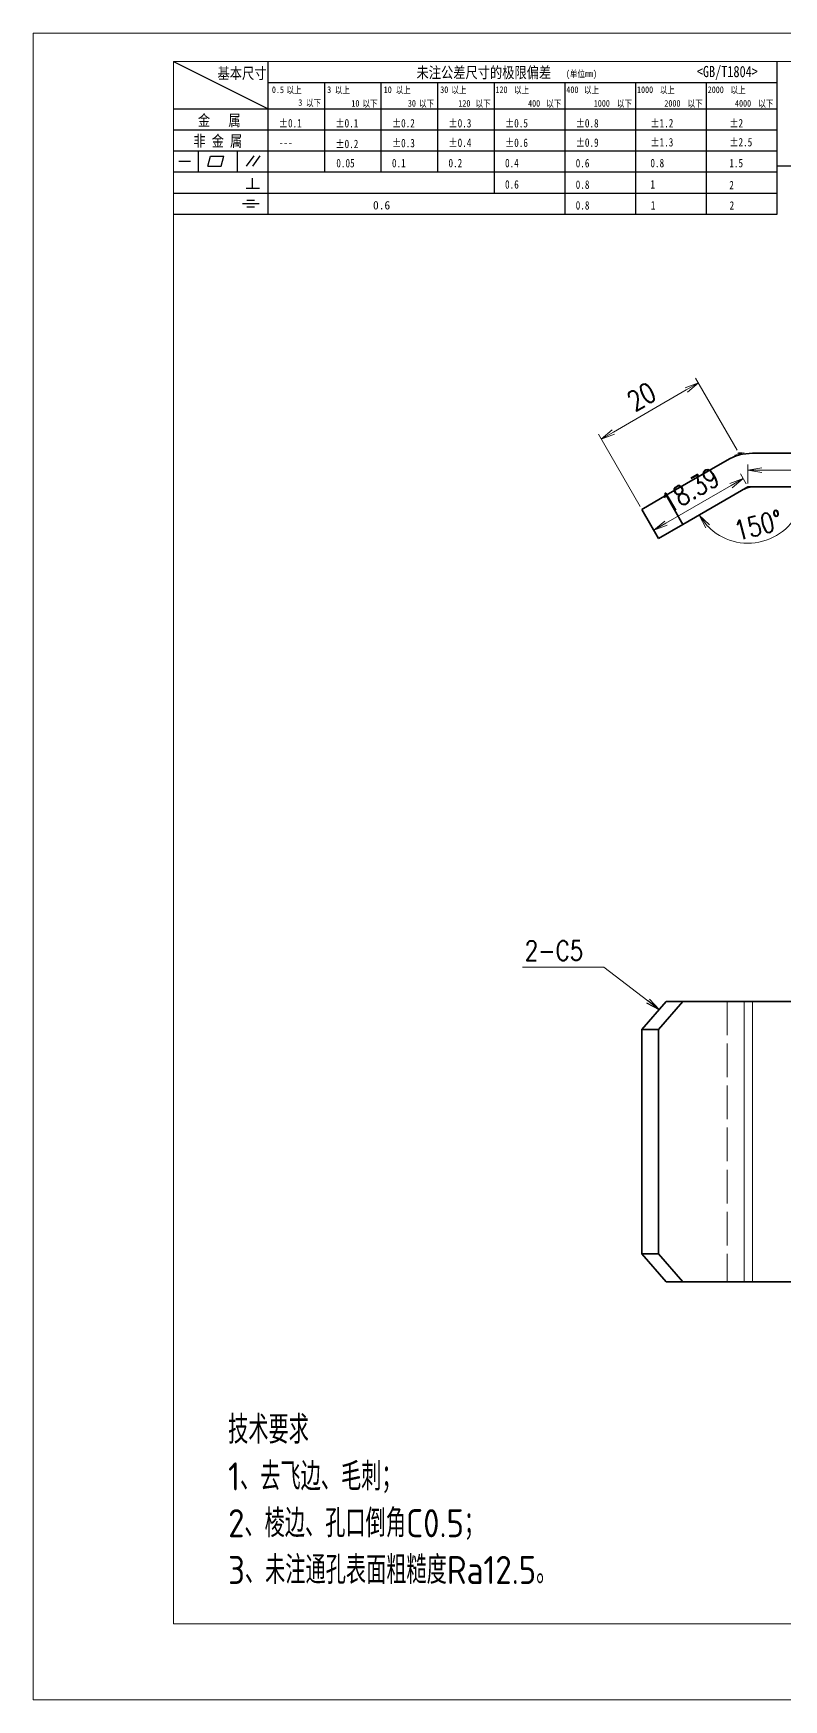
# Model space of a CAD drawing. Header units: millimetres. Extents: x 1333 to 38145, y -42879 to -3789.
# Drawn here: x 20401 to 20534.8, y -4435.8 to -4138.8 of the extents above; entities that cross this region are included whole.
import ezdxf

# ---------------------------------------------------------------- set-up
doc = ezdxf.new("R2010")
doc.units = ezdxf.units.MM
doc.header["$LTSCALE"] = 0.5
for name, pattern in [('AM_ISO02W050x2', [3.75, 3, -0.75]), ('DASHED', [15, 12, -3]), ('DIVIDE', [1.25, 0.5, -0.25, 0, -0.25, 0, -0.25])]:
    doc.linetypes.add(name, pattern=pattern)
doc.layers.add('图\\M+19E79\\M+195B6\\M+18E9A', color=7, linetype='Continuous')
for name, color, linetype, lineweight in [('图框', 7, 'Continuous', 18), ('标注线', 3, 'Continuous', 18), ('粗实线', 7, 'Continuous', 35), ('虚线', 1, 'AM_ISO02W050x2', 18)]:
    doc.layers.add(name, color=color, linetype=linetype, lineweight=lineweight)
doc.layers.add('打印-禁用', color=7, linetype='Continuous', lineweight=15, plot=False)
doc.styles.add('DIM', font='romans.shx', dxfattribs={"width": 0.8, "bigfont": 'bigfont.shx'})
doc.styles.add('国标', font='simfang.ttf', dxfattribs={"width": 0.8})
doc.styles.add('机械长仿宋', font='gbenor.shx', dxfattribs={"height": 1, "bigfont": 'gbcbig.shx'})
doc.dimstyles.new('DEH 1-1', dxfattribs={"dimtxt": 3.5, "dimasz": 2.5, "dimexe": 1, "dimexo": 0.625, "dimgap": 1.2, "dimtad": 1, "dimtoh": 1, "dimdsep": 46, "dimtxsty": 'DIM', "dimblk": 'OPEN', "dimcen": 0, "dimclrd": 8, "dimclre": 8, "dimclrt": 2, "dimazin": 2, "dimtfac": 0.5, "dimtmove": 0, "dimatfit": 3, "dimldrblk": 'OPEN', "dimfxl": 0, "dimtolj": 2, "dimlwd": 18, "dimlwe": 18, "dimarcsym": 0})
doc.dimstyles.new('DEH 1-1$0', dxfattribs={"dimtxt": 3.5, "dimasz": 2.5, "dimexe": 1, "dimexo": 0.625, "dimgap": 1.2, "dimtad": 1, "dimzin": 9, "dimdsep": 46, "dimtxsty": 'DIM', "dimblk": 'OPEN', "dimcen": 0, "dimclrd": 8, "dimclre": 8, "dimclrt": 2, "dimazin": 2, "dimtfac": 0.5, "dimtmove": 0, "dimatfit": 3, "dimldrblk": 'OPEN', "dimfxl": 0, "dimtolj": 2, "dimlwd": 18, "dimlwe": 18, "dimarcsym": 0})

# ---------------------------------------------------------------- blocks, each defined once
blk = doc.blocks.new('GZDEH零件A3图框V01版')
at = {"layer": '图\\M+19E79\\M+195B6\\M+18E9A', "color": 9}
for p, q in [((2882.49, -1554.46), (2899.37, -1562.92)), ((2899.37, -1581.67), (2899.37, -1554.46)), ((2990.09, -1581.67), (2990.09, -1554.46)), ((2899.37, -1558.24), (2990.09, -1558.24)), ((2909.45, -1574.17), (2909.45, -1558.24)), ((2919.53, -1574.17), (2919.53, -1558.24)), ((2929.61, -1574.17), (2929.61, -1558.24)), ((2939.69, -1577.92), (2939.69, -1558.24)), ((2952.29, -1581.67), (2952.29, -1558.24)), ((2964.89, -1581.67), (2964.89, -1558.24)), ((2977.49, -1581.67), (2977.49, -1558.24)), ((2882.49, -1562.92), (2990.09, -1562.92)), ((2882.49, -1566.67), (2990.09, -1566.67)), ((2882.49, -1570.42), (2990.09, -1570.42)), ((2886.92, -1574.12), (2886.92, -1570.42)), ((2893.91, -1574.12), (2893.91, -1570.42)), ((2883.43, -1572.27), (2885.49, -1572.27)), ((2888.59, -1573.16), (2889.07, -1571.37)), ((2888.59, -1573.16), (2891, -1573.16)), ((2889.07, -1571.37), (2891.48, -1571.37)), ((2891, -1573.16), (2891.48, -1571.37)), ((2895.52, -1573.16), (2896.85, -1571.3)), ((2896.6, -1573.16), (2897.94, -1571.3)), ((2990.09, -1573.08), (3113.09, -1573.08)), ((2882.49, -1574.17), (2990.09, -1574.17)), ((2895.42, -1577.05), (2897.81, -1577.05)), ((2896.58, -1577.05), (2896.58, -1575.28)), ((2882.49, -1577.92), (2990.09, -1577.92)), ((2894.79, -1579.77), (2897.77, -1579.77)), ((2895.57, -1579.17), (2896.92, -1579.17)), ((2882.49, -1581.67), (2990.09, -1581.67)), ((2895.57, -1580.37), (2896.93, -1580.37))]:
    blk.add_line(p, q, dxfattribs=at)
at = {"layer": '图框', "linetype": 'Continuous'}
for p, q in [((2882.49, -1554.46), (2882.49, -1832.96)), ((3272.49, -1554.46), (2882.49, -1554.46)), ((2882.49, -1832.96), (3272.49, -1832.96))]:
    blk.add_line(p, q, dxfattribs=at)
at = {"layer": '打印-禁用', "linetype": 'Continuous'}
for p, q in [((2857.49, -1549.46), (2857.49, -1846.46)), ((3277.49, -1549.46), (2857.49, -1549.46)), ((2857.49, -1846.46), (3277.49, -1846.46))]:
    blk.add_line(p, q, dxfattribs=at)
at = {"layer": '图\\M+19E79\\M+195B6\\M+18E9A', "color": 9, "style": '国标', "width": 0.8}
for s, height, p in [('基本尺寸', 2, (2890.33, -1557.58)), ('未注公差尺寸的极限偏差', 2, (2925.81, -1557.44)), ('<GB/T1804>', 2, (2975.78, -1557.27)), ('30', 1.2, (2930.04, -1560.11)), ('金   属', 2, (2886.82, -1565.98)), ('±0.1', 1.5, (2901.27, -1566.23)), ('±0.1', 1.5, (2911.35, -1566.23)), ('±0.2', 1.5, (2921.43, -1566.23)), ('±0.3', 1.5, (2931.51, -1566.23)), ('±0.5', 1.5, (2941.59, -1566.23)), ('±0.8', 1.5, (2954.19, -1566.23)), ('±1.2', 1.5, (2967.51, -1566.23)), ('±2', 1.5, (2981.58, -1566.23)), ('非 金 属', 2, (2886.02, -1569.65)), ('±0.3', 1.5, (2921.43, -1569.77)), ('±0.4', 1.5, (2931.51, -1569.71)), ('±0.6', 1.5, (2941.59, -1569.71)), ('±0.9', 1.5, (2954.19, -1569.68)), ('±1.3', 1.5, (2967.51, -1569.62)), ('±2.5', 1.5, (2981.58, -1569.61)), ('---', 1.5, (2901.27, -1569.65)), ('±0.2', 1.5, (2911.35, -1569.92)), ('0.1', 1.5, (2921.43, -1573.34)), ('0.2', 1.5, (2931.51, -1573.33)), ('0.4', 1.5, (2941.59, -1573.33)), ('0.6', 1.5, (2954.19, -1573.35)), ('0.8', 1.5, (2967.51, -1573.33)), ('1.5', 1.5, (2981.58, -1573.34)), ('0.6', 1.5, (2941.59, -1577.14)), ('0.8', 1.5, (2954.19, -1577.17)), ('1', 1.5, (2967.51, -1577.12)), ('2', 1.5, (2981.58, -1577.26)), ('0.8', 1.5, (2954.19, -1580.87)), ('1', 1.5, (2967.59, -1580.86)), ('2', 1.5, (2981.62, -1580.89))]:
    blk.add_text(s, height=height, dxfattribs=at).set_placement(p)
at = {"layer": '图\\M+19E79\\M+195B6\\M+18E9A', "color": 9, "lineweight": 15, "style": '国标', "width": 0.8}
for s, p in [('(单位mm)', (2952.44, -1557.27)), ('0.5', (2900.03, -1560.11)), ('以上', (2902.64, -1560.16)), ('3', (2909.88, -1560.11)), ('以上', (2911.25, -1560.16)), ('10', (2919.96, -1560.11)), ('以上', (2922.09, -1560.16)), ('以上', (2932.02, -1560.16)), ('120', (2939.88, -1560.11)), ('以上', (2943.21, -1560.16)), ('400', (2952.52, -1560.11)), ('以上', (2955.68, -1560.16)), ('1000', (2965.12, -1560.11)), ('以上', (2969.16, -1560.16)), ('2000', (2977.72, -1560.11)), ('以上', (2981.8, -1560.16)), ('3', (2904.73, -1562.41)), ('以下', (2906.1, -1562.46)), ('10', (2914.19, -1562.54)), ('以下', (2916.18, -1562.59)), ('30', (2924.27, -1562.54)), ('以下', (2926.26, -1562.59)), ('120', (2933.26, -1562.54)), ('以下', (2936.34, -1562.59)), ('400', (2945.7, -1562.54)), ('以下', (2948.94, -1562.59)), ('1000', (2957.41, -1562.54)), ('以下', (2961.54, -1562.59)), ('2000', (2969.99, -1562.54)), ('以下', (2974.14, -1562.59)), ('4000', (2982.59, -1562.54)), ('以下', (2986.74, -1562.59))]:
    blk.add_text(s, height=1.2, dxfattribs=at).set_placement(p)
at = {"layer": '图\\M+19E79\\M+195B6\\M+18E9A', "color": 9, "lineweight": 13, "style": '国标'}
blk.add_text('0.6', height=1.5, dxfattribs=at).set_placement((2918.05, -1580.85))
at = {"layer": '图\\M+19E79\\M+195B6\\M+18E9A', "color": 9, "insert": (2911.51, -1573.37), "char_height": 1.5, "attachment_point": 7, "style": '国标'}
blk.add_mtext_dynamic_manual_height_columns('0.05', width=5.1982, gutter_width=12.5, heights=[0], dxfattribs=at)
blk = doc.blocks.new('DEH A3')
at = {"layer": '图框'}
blk.add_blockref('GZDEH零件A3图框V01版', (-2857.49, 1846.46), dxfattribs=at)
blk = doc.blocks.new('_Open')
at = {"color": 0, "linetype": 'ByBlock', "lineweight": -2}
for p, q in [((-1, 0.17), (0, 0)), ((-1, -0.17), (0, 0)), ((0, 0), (-1, 0))]:
    blk.add_line(p, q, dxfattribs=at)
blk = doc.blocks.new('*D60')
at = {"layer": 'Defpoints', "color": 0, "transparency": 16777216}
for p in [(20502.26, -4211.08), (20526.81, -4213.61), (20509.49, -4223.61)]:
    blk.add_point(p, dxfattribs=at)
at = {"layer": '标注线', "color": 8, "lineweight": 18, "transparency": 16777216}
for p, q in [((20517.41, -4202.33), (20504.42, -4209.83)), ((20526.5, -4213.07), (20519.08, -4200.21)), ((20509.18, -4223.07), (20501.76, -4210.21))]:
    blk.add_line(p, q, dxfattribs=at)
at = {"layer": '标注线', "color": 8, "lineweight": 18, "transparency": 16777216, "xscale": 2.5, "yscale": 2.5, "zscale": 2.5}
for p, rotation in [((20519.58, -4201.08), 30.00000000001116), ((20502.26, -4211.08), 210.0000000000112)]:
    blk.add_blockref('_Open', p, dxfattribs=dict(at, rotation=rotation))
at = {"layer": '标注线', "color": 2, "transparency": 16777216, "insert": (20509.44, -4203.52), "char_height": 3.5, "attachment_point": 5, "rotation": 30, "style": 'DIM'}
blk.add_mtext('\\A2;20', dxfattribs=at)
blk = doc.blocks.new('*D61')
at = {"layer": 'Defpoints', "color": 0, "transparency": 16777216}
for p in [(20527.72, -4220.01), (20529.22, -4219.61), (20642.81, -4219.61), (20516.82, -4226.3), (20526.68, -4229.5)]:
    blk.add_point(p, dxfattribs=at)
at = {"layer": '标注线', "color": 8, "lineweight": 18, "transparency": 16777216}
blk.add_arc((20528.42, -4219.61), 10.04, 224.302, 345.698, dxfattribs=at)
at = {"layer": '标注线', "color": 8, "lineweight": 18, "transparency": 16777216, "xscale": 2.5, "yscale": 2.5, "zscale": 2.5}
for p, rotation in [((20538.46, -4219.61), 82.84898050427984), ((20519.72, -4224.63), 127.1510194957465)]:
    blk.add_blockref('_Open', p, dxfattribs=dict(at, rotation=rotation))
at = {"layer": '标注线', "color": 2, "transparency": 16777216, "insert": (20530.25, -4226.46), "char_height": 3.5, "attachment_point": 5, "rotation": 15, "style": 'DIM'}
blk.add_mtext('\\A2;150\\M+1818B', dxfattribs=at)
blk = doc.blocks.new('*D126')
at = {"color": 8, "lineweight": 18, "transparency": 16777216}
for p, q in [((20528.11, -4219.07), (20527.07, -4217.27)), ((20513.8, -4226.08), (20525.4, -4219.38)), ((20512.18, -4228.26), (20511.14, -4226.46))]:
    blk.add_line(p, q, dxfattribs=at)
at = {"layer": 'Defpoints', "color": 0, "transparency": 16777216}
for p in [(20527.57, -4218.13), (20528.42, -4219.61), (20512.49, -4228.8)]:
    blk.add_point(p, dxfattribs=at)
at = {"color": 8, "lineweight": 18, "transparency": 16777216, "xscale": 2.5, "yscale": 2.5, "zscale": 2.5}
for p, rotation in [((20527.57, -4218.13), 30.00000000001111), ((20511.64, -4227.33), 210.0000000000111)]:
    blk.add_blockref('_Open', p, dxfattribs=dict(at, rotation=rotation))
at = {"color": 2, "transparency": 16777216, "insert": (20518.13, -4220.18), "char_height": 3.5, "attachment_point": 5, "rotation": 30, "style": 'DIM'}
blk.add_mtext('\\A2;18.39', dxfattribs=at)
blk = doc.blocks.new('*D127')
at = {"color": 8, "lineweight": 18, "transparency": 16777216}
for p, q in [((20528.42, -4218.98), (20528.42, -4215.63)), ((20530.92, -4216.63), (20613.31, -4216.63)), ((20615.81, -4218.98), (20615.81, -4215.63))]:
    blk.add_line(p, q, dxfattribs=at)
at = {"layer": 'Defpoints', "color": 0, "transparency": 16777216}
for p in [(20615.81, -4216.63), (20528.42, -4219.61), (20615.81, -4219.61)]:
    blk.add_point(p, dxfattribs=at)
at = {"color": 8, "lineweight": 18, "transparency": 16777216, "xscale": 2.5, "yscale": 2.5, "zscale": 2.5, "rotation": 180}
blk.add_blockref('_Open', (20528.42, -4216.63), dxfattribs=at)
at = {"color": 8, "lineweight": 18, "transparency": 16777216, "xscale": 2.5, "yscale": 2.5, "zscale": 2.5}
blk.add_blockref('_Open', (20615.81, -4216.63), dxfattribs=at)
at = {"color": 2, "transparency": 16777216, "insert": (20572.11, -4213.68), "char_height": 3.5, "attachment_point": 5, "style": 'DIM'}
blk.add_mtext('\\A2;87.39', dxfattribs=at)

msp = doc.modelspace()

# ---------------------------------------------------------------- linework, layer by layer
at = {"color": 7, "lineweight": 13}
for p, q in [((20527.723, -4311.311), (20527.723, -4361.311)), ((20529.223, -4311.311), (20529.223, -4361.311))]:
    msp.add_line(p, q, dxfattribs=at)
at = {"layer": '粗实线', "color": 2, "linetype": 'DIVIDE', "ltscale": 0.508}
for p, q in [((20526.811, -4213.607), (20525.997, -4214.078)), ((20527.752, -4213.607), (20526.811, -4213.607))]:
    msp.add_line(p, q, dxfattribs=at)
at = {"layer": '粗实线', "lineweight": 35}
for p, q in [((20529.223, -4213.607), (20612.811, -4213.607)), ((20528.419, -4219.607), (20612.811, -4219.607)), ((20529.223, -4311.311), (20612.811, -4311.311)), ((20509.491, -4316.311), (20509.491, -4356.311)), ((20512.491, -4316.311), (20512.491, -4356.311)), ((20529.223, -4361.311), (20612.811, -4361.311))]:
    msp.add_line(p, q, dxfattribs=at)
at = {"layer": '粗实线', "lineweight": 35, "ltscale": 0.314711}
for p, q in [((20524.723, -4214.813), (20513.821, -4221.107)), ((20528.419, -4219.607), (20516.821, -4226.303))]:
    msp.add_line(p, q, dxfattribs=at)
at = {"layer": '粗实线', "lineweight": 35, "ltscale": 0.125}
for p, q in [((20509.491, -4223.607), (20513.821, -4221.107)), ((20512.491, -4228.803), (20516.821, -4226.303))]:
    msp.add_line(p, q, dxfattribs=at)
at = {"layer": '粗实线', "lineweight": 35, "ltscale": 0.15}
for p, q in [((20516.821, -4226.303), (20513.821, -4221.107)), ((20512.491, -4228.803), (20509.491, -4223.607))]:
    msp.add_line(p, q, dxfattribs=at)
at = {"layer": '粗实线', "lineweight": 35, "ltscale": 0.165359}
for p, q in [((20509.491, -4316.311), (20513.821, -4311.311)), ((20512.491, -4316.311), (20516.821, -4311.311)), ((20513.821, -4361.311), (20509.491, -4356.311)), ((20516.821, -4361.311), (20512.491, -4356.311))]:
    msp.add_line(p, q, dxfattribs=at)
at = {"layer": '粗实线', "lineweight": 35, "ltscale": 0.075}
for p, q in [((20516.821, -4311.311), (20513.821, -4311.311)), ((20512.491, -4316.311), (20509.491, -4316.311)), ((20512.491, -4356.311), (20509.491, -4356.311)), ((20516.821, -4361.311), (20513.821, -4361.311))]:
    msp.add_line(p, q, dxfattribs=at)
at = {"layer": '粗实线', "lineweight": 35, "ltscale": 0.272548}
for p, q in [((20527.723, -4311.311), (20516.821, -4311.311)), ((20527.723, -4361.311), (20516.821, -4361.311))]:
    msp.add_line(p, q, dxfattribs=at)
at = {"layer": '粗实线', "lineweight": 35, "ltscale": 0.0375}
for p, q in [((20527.723, -4311.311), (20529.223, -4311.311)), ((20527.723, -4361.311), (20529.223, -4361.311))]:
    msp.add_line(p, q, dxfattribs=at)
at = {"layer": '粗实线', "lineweight": 35}
for radius in [9, 3]:
    msp.add_arc((20529.223, -4222.607), radius, 90, 120, dxfattribs=at)
at = {"layer": '虚线', "linetype": 'DASHED', "lineweight": 13, "ltscale": 0.15}
msp.add_line((20516.821, -4226.303), (20513.821, -4221.107), dxfattribs=at)
at = {"layer": '虚线', "linetype": 'DASHED', "lineweight": 13}
for p, q in [((20524.723, -4311.311), (20524.723, -4361.311)), ((20529.223, -4311.311), (20529.223, -4361.311))]:
    msp.add_line(p, q, dxfattribs=at)

# ---------------------------------------------------------------- block references
at = {"layer": '图框'}
msp.add_blockref('DEH A3', (20401.008, -4435.764), dxfattribs=at)

# ---------------------------------------------------------------- texts
at = {"layer": '标注线', "color": 2, "insert": (20499.048, -4304), "char_height": 3.5, "attachment_point": 9, "style": 'DIM'}
msp.add_mtext('\\A2;2-C5', dxfattribs=at)
at = {"layer": '标注线', "color": 2, "insert": (20435.737, -4415.147), "char_height": 5, "width": 114.82461, "attachment_point": 7, "style": '机械长仿宋'}
msp.add_mtext('\\A2;技术要求\\P1、去飞边、毛刺；\\P2、棱边、孔口倒角C0.5；\\P3、未注通孔表面粗糙度Ra12.5。', dxfattribs=at)

# ---------------------------------------------------------------- dimensions: what is measured, and where the dimension line sits
dim = msp.add_linear_dim(base=(20615.811, -4216.635), p1=(20528.419, -4219.607), p2=(20615.811, -4219.607), dimstyle='DEH 1-1$0')
dim.commit()
dim.dimension.update_dxf_attribs({"geometry": '*D127', "text_midpoint": (20572.115, -4213.685)})
dim = msp.add_aligned_dim(p1=(20512.491, -4228.803), p2=(20528.419, -4219.607), distance=1.702, dimstyle='DEH 1-1$0')
dim.commit()
dim.dimension.update_dxf_attribs({"geometry": '*D126', "text_midpoint": (20518.129, -4220.176)})
at = {"layer": '标注线'}
dim = msp.add_aligned_dim(p1=(20526.811, -4213.607), p2=(20509.491, -4223.607), distance=-14.471, dimstyle='DEH 1-1$0', dxfattribs=at)
dim.commit()
dim.dimension.update_dxf_attribs({"geometry": '*D60', "text_midpoint": (20509.44, -4203.52)})
dim = msp.add_angular_dim_2l(base=(20526.675, -4229.496), line1=((20527.723, -4220.009), (20516.821, -4226.303)), line2=((20529.223, -4219.607), (20642.811, -4219.607)), dimstyle='DEH 1-1', dxfattribs=at)
dim.commit()
dim.dimension.update_dxf_attribs({"geometry": '*D61', "text_midpoint": (20530.254, -4226.457)})

# ---------------------------------------------------------------- leaders
at = {"layer": '标注线', "annotation_type": 0, "has_hookline": 1, "hookline_direction": 1, "text_width": 10.8}
msp.add_leader([(20512.567, -4312.759), (20502.748, -4305.2), (20500.248, -4305.2)], dimstyle='DEH 1-1', override={"dimgap": 1.2, "dimtad": 1}, dxfattribs=at)

doc.saveas('drawing.dxf')
